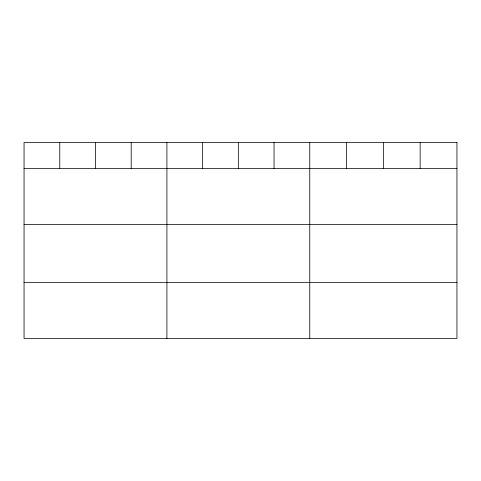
<?xml version="1.0" encoding="UTF-8"?>
<svg xmlns="http://www.w3.org/2000/svg" width="481" height="481" viewBox="0 0 481 481"><rect width="100%" height="100%" fill="white"/><g stroke="black" fill="none" stroke-linecap="round" stroke-linejoin="round"><path stroke-width="0.72" d="M24.05 168.422L456.95 168.422M24.05 224.537L456.95 224.537M24.05 282.353L456.95 282.353M420.153 142.532L420.153 168.422M383.357 142.532L383.357 168.422M346.56 142.532L346.56 168.422M309.764 142.532L309.764 338.468M274.05 142.532L274.05 168.422M238.335 142.532L238.335 168.422M202.621 142.532L202.621 168.422M166.907 142.532L166.907 338.468M131.193 142.532L131.193 168.422M95.478 142.532L95.478 168.422M59.764 142.532L59.764 168.422M456.95 142.532L24.05 142.532L24.05 338.468L456.95 338.468L456.95 142.532"/></g></svg>
